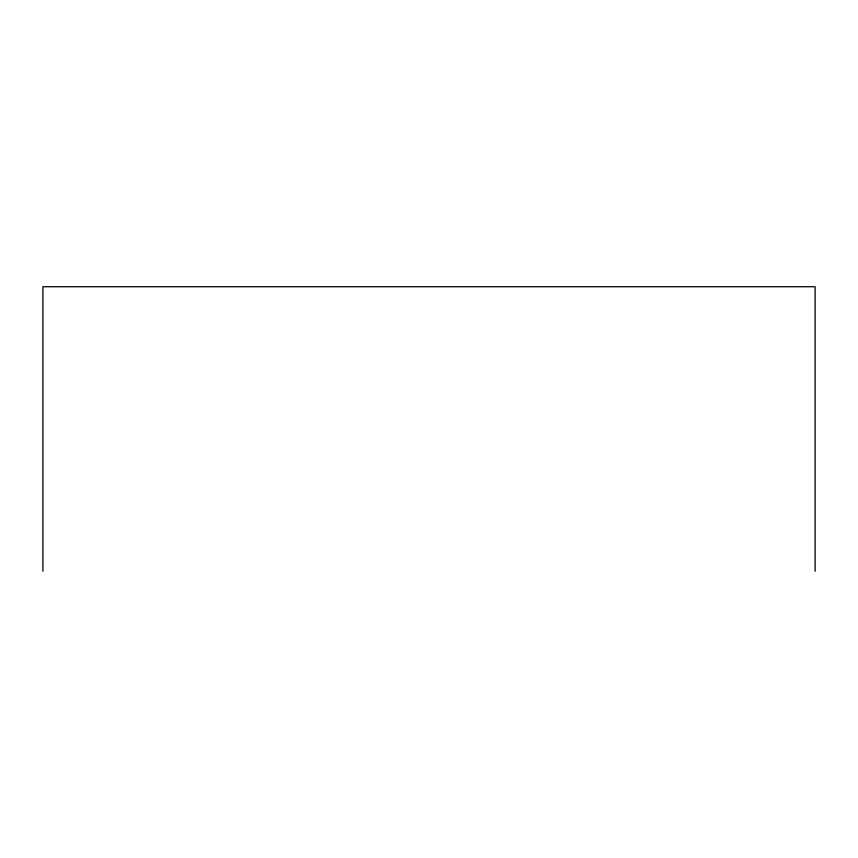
<?xml version="1.0" encoding="UTF-8"?>
<svg xmlns="http://www.w3.org/2000/svg" width="858" height="858" viewBox="0 0 858 858"><rect width="100%" height="100%" fill="white"/><g stroke="black" fill="none" stroke-linecap="round" stroke-linejoin="round"><path stroke-width="1.29" d="M815.1 571.278L815.1 286.722L42.9 286.722L42.9 571.278"/></g></svg>
